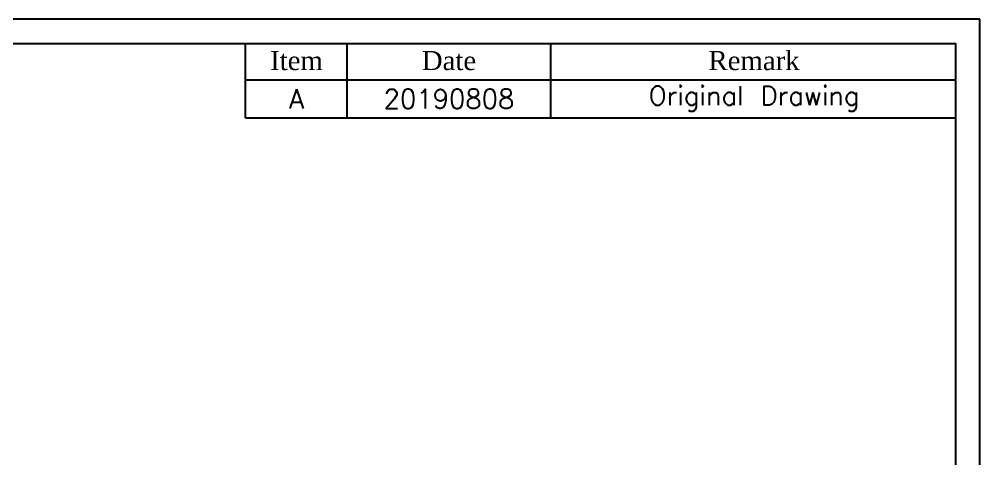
# Model space of a CAD drawing. Header units: millimetres. Extents: x 1040 to 3675, y 249 to 975.
# Drawn here: x 3630.78 to 3675.3, y 701.95 to 722.32 of the extents above; entities that cross this region are included whole.
import ezdxf

# ---------------------------------------------------------------- set-up
doc = ezdxf.new("R2010")
doc.units = ezdxf.units.MM
doc.layers.add('FRAME', color=154, linetype='Continuous')
doc.styles.get("Standard").update_dxf_attribs({"font": 'txt', "bigfont": 'gbcbig.shx'})

msp = doc.modelspace()

# ---------------------------------------------------------------- linework, layer by layer
at = {"layer": 'FRAME'}
for p, q in [((3641.2768, 717.7443), (3641.2768, 721.1852)), ((3645.9887, 717.7443), (3645.9887, 721.1852)), ((3655.4125, 717.7443), (3655.4125, 721.1852)), ((3641.2768, 719.5112), (3674.1652, 719.5112)), ((3641.2768, 717.7443), (3674.1652, 717.7443)), ((3641.2768, 717.7443), (3674.1652, 717.7443))]:
    msp.add_line(p, q, dxfattribs=at)
for points in [[(3675.2966, 722.3166), (3539.5369, 722.3166), (3539.5369, 631.8101), (3675.2966, 631.8101)], [(3674.1652, 632.9415), (3540.6682, 632.9415), (3540.6682, 721.1852), (3674.1652, 721.1852)]]:
    msp.add_lwpolyline(points, close=True, dxfattribs=at)

# ---------------------------------------------------------------- texts
at = {"layer": 'FRAME', "attachment_point": 5}
for s, insert, char_height in [('{\\fTimes New Roman|b0|i0|c0|p18;Item}', (3643.6327, 720.3947), 0.883484), ('{\\fTimes New Roman|b0|i0|c0|p18;Date}', (3650.7006, 720.3947), 0.883484), ('{\\fTimes New Roman|b0|i0|c0|p18;Remark}', (3664.8363, 720.3947), 0.883484), ('A', (3643.6327, 718.6277), 0.8835), ('20190808', (3650.7006, 718.6277), 0.88348), ('Original Drawing', (3664.8363, 718.6277), 0.883484)]:
    msp.add_mtext(s, dxfattribs=dict(at, insert=insert, char_height=char_height))

doc.saveas('drawing.dxf')
